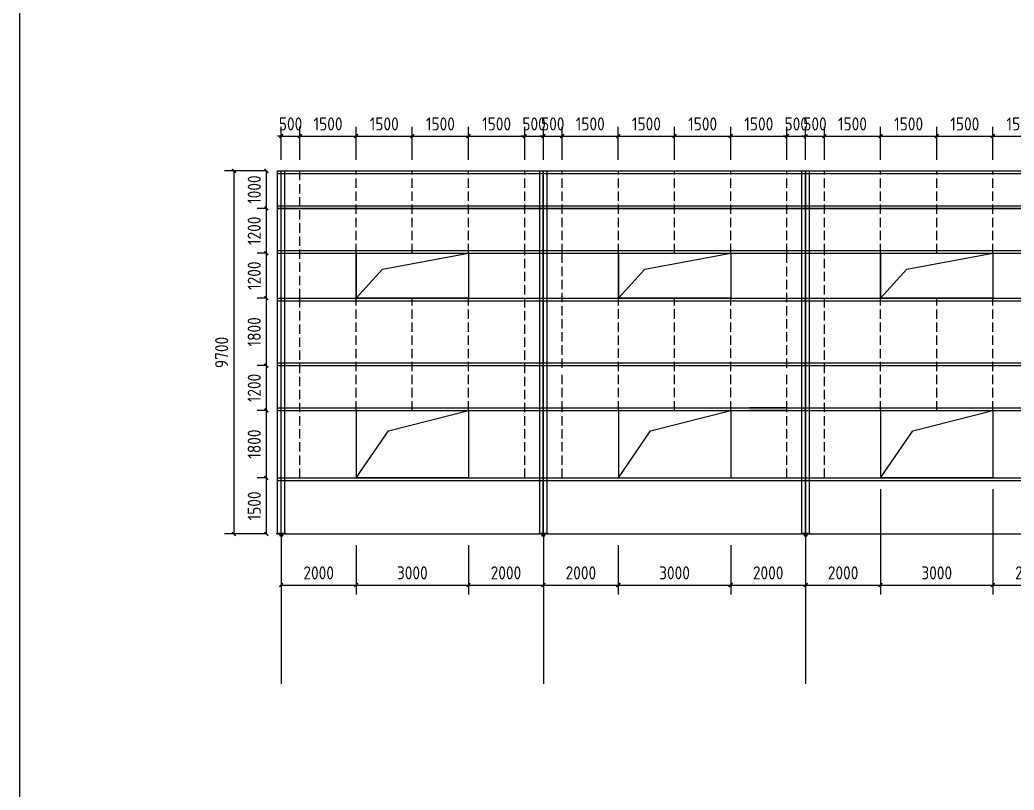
# Model space of a CAD drawing. Extents: x 102162 to 621267, y -39398 to 328893.
# Drawn here: x 414012 to 440554, y 160942 to 181522 of the extents above; entities that cross this region are included whole.
import ezdxf

# ---------------------------------------------------------------- set-up
doc = ezdxf.new("R2010")
doc.units = 0
doc.header["$LTSCALE"] = 1000
doc.header["$MEASUREMENT"] = 0
doc.linetypes.add('DASH', pattern=[0.35, 0.25, -0.1])
doc.layers.add('AXIS', color=3, linetype='Continuous')
doc.layers.add('DOTE', color=1, linetype='Continuous')
doc.styles.get("Standard").update_dxf_attribs({"font": 'gbenor.shx', "bigfont": 'gbcbig.shx'})
doc.dimstyles.get("Standard").update_dxf_attribs({"dimscale": 100, "dimtxt": 3.5, "dimasz": 1, "dimexe": 2.5, "dimexo": 3, "dimgap": 1.5, "dimtad": 1, "dimdec": 0, "dimzin": 0, "dimdsep": 46, "dimtxsty": 'Standard', "dimblk": 'ARCHTICK', "dimcen": 0.09, "dimadec": 0, "dimazin": 0, "dimtfac": 1, "dimtdec": 0, "dimtix": 1, "dimtmove": 2, "dimatfit": 3, "dimfxl": 1, "dimtolj": 1, "dimtzin": 0, "dimarcsym": 0})

# ---------------------------------------------------------------- blocks, each defined once
blk = doc.blocks.new('_ArchTick')
at = {"color": 0, "linetype": 'ByBlock', "const_width": 0.4}
blk.add_lwpolyline([(-0.5, -0.5), (0.5, 0.5)], dxfattribs=at)
blk = doc.blocks.new('*D9370')
at = {"color": 0, "lineweight": -2}
for p, q in [((420588, 169286), (420343, 169286)), ((420593, 167786), (420593, 169286)), ((420568, 167786), (420343, 167786))]:
    blk.add_line(p, q, dxfattribs=at)
at = {"layer": 'Defpoints', "color": 0}
for p in [(420593, 169286), (420888, 169286), (420868, 167786)]:
    blk.add_point(p, dxfattribs=at)
at = {"color": 0, "lineweight": -2, "xscale": 100, "yscale": 100, "zscale": 100}
for p, rotation in [((420593, 169286), 90), ((420593, 167786), 270)]:
    blk.add_blockref('_ArchTick', p, dxfattribs=dict(at, rotation=rotation))
at = {"color": 0, "insert": (420268, 168536), "char_height": 350, "attachment_point": 5, "rotation": 90}
blk.add_mtext('\\A1;1500', dxfattribs=at)
blk = doc.blocks.new('*D9371')
at = {"color": 0, "lineweight": -2}
for p, q in [((420588, 171086), (420343, 171086)), ((420593, 169286), (420593, 171086)), ((420588, 169286), (420343, 169286))]:
    blk.add_line(p, q, dxfattribs=at)
at = {"layer": 'Defpoints', "color": 0}
for p in [(420593, 171086), (420888, 171086), (420888, 169286)]:
    blk.add_point(p, dxfattribs=at)
at = {"color": 0, "lineweight": -2, "xscale": 100, "yscale": 100, "zscale": 100}
for p, rotation in [((420593, 171086), 90), ((420593, 169286), 270)]:
    blk.add_blockref('_ArchTick', p, dxfattribs=dict(at, rotation=rotation))
at = {"color": 0, "insert": (420268, 170186), "char_height": 350, "attachment_point": 5, "rotation": 90}
blk.add_mtext('\\A1;1800', dxfattribs=at)
blk = doc.blocks.new('*D9372')
at = {"color": 0, "lineweight": -2}
for p, q in [((420588, 172286), (420343, 172286)), ((420593, 171086), (420593, 172286)), ((420588, 171086), (420343, 171086))]:
    blk.add_line(p, q, dxfattribs=at)
at = {"layer": 'Defpoints', "color": 0}
for p in [(420593, 172286), (420888, 172286), (420888, 171086)]:
    blk.add_point(p, dxfattribs=at)
at = {"color": 0, "lineweight": -2, "xscale": 100, "yscale": 100, "zscale": 100}
for p, rotation in [((420593, 172286), 90), ((420593, 171086), 270)]:
    blk.add_blockref('_ArchTick', p, dxfattribs=dict(at, rotation=rotation))
at = {"color": 0, "insert": (420268, 171686), "char_height": 350, "attachment_point": 5, "rotation": 90}
blk.add_mtext('\\A1;1200', dxfattribs=at)
blk = doc.blocks.new('*D9373')
at = {"color": 0, "lineweight": -2}
for p, q in [((420588, 174086), (420343, 174086)), ((420593, 172286), (420593, 174086)), ((420588, 172286), (420343, 172286))]:
    blk.add_line(p, q, dxfattribs=at)
at = {"layer": 'Defpoints', "color": 0}
for p in [(420593, 174086), (420888, 174086), (420888, 172286)]:
    blk.add_point(p, dxfattribs=at)
at = {"color": 0, "lineweight": -2, "xscale": 100, "yscale": 100, "zscale": 100}
for p, rotation in [((420593, 174086), 90), ((420593, 172286), 270)]:
    blk.add_blockref('_ArchTick', p, dxfattribs=dict(at, rotation=rotation))
at = {"color": 0, "insert": (420268, 173186), "char_height": 350, "attachment_point": 5, "rotation": 90}
blk.add_mtext('\\A1;1800', dxfattribs=at)
blk = doc.blocks.new('*D9374')
at = {"color": 0, "lineweight": -2}
for p, q in [((420588, 175286), (420343, 175286)), ((420593, 174086), (420593, 175286)), ((420588, 174086), (420343, 174086))]:
    blk.add_line(p, q, dxfattribs=at)
at = {"layer": 'Defpoints', "color": 0}
for p in [(420593, 175286), (420888, 175286), (420888, 174086)]:
    blk.add_point(p, dxfattribs=at)
at = {"color": 0, "lineweight": -2, "xscale": 100, "yscale": 100, "zscale": 100}
for p, rotation in [((420593, 175286), 90), ((420593, 174086), 270)]:
    blk.add_blockref('_ArchTick', p, dxfattribs=dict(at, rotation=rotation))
at = {"color": 0, "insert": (420268, 174686), "char_height": 350, "attachment_point": 5, "rotation": 90}
blk.add_mtext('\\A1;1200', dxfattribs=at)
blk = doc.blocks.new('*D9375')
at = {"color": 0, "lineweight": -2}
for p, q in [((420588, 176486), (420343, 176486)), ((420593, 175286), (420593, 176486)), ((420588, 175286), (420343, 175286))]:
    blk.add_line(p, q, dxfattribs=at)
at = {"layer": 'Defpoints', "color": 0}
for p in [(420593, 176486), (420888, 176486), (420888, 175286)]:
    blk.add_point(p, dxfattribs=at)
at = {"color": 0, "lineweight": -2, "xscale": 100, "yscale": 100, "zscale": 100}
for p, rotation in [((420593, 176486), 90), ((420593, 175286), 270)]:
    blk.add_blockref('_ArchTick', p, dxfattribs=dict(at, rotation=rotation))
at = {"color": 0, "insert": (420268, 175886), "char_height": 350, "attachment_point": 5, "rotation": 90}
blk.add_mtext('\\A1;1200', dxfattribs=at)
blk = doc.blocks.new('*D9376')
at = {"color": 0, "lineweight": -2}
for p, q in [((420588, 177486), (420343, 177486)), ((420593, 176486), (420593, 177486)), ((420588, 176486), (420343, 176486))]:
    blk.add_line(p, q, dxfattribs=at)
at = {"layer": 'Defpoints', "color": 0}
for p in [(420593, 177486), (420888, 177486), (420888, 176486)]:
    blk.add_point(p, dxfattribs=at)
at = {"color": 0, "lineweight": -2, "xscale": 100, "yscale": 100, "zscale": 100}
for p, rotation in [((420593, 177486), 90), ((420593, 176486), 270)]:
    blk.add_blockref('_ArchTick', p, dxfattribs=dict(at, rotation=rotation))
at = {"color": 0, "insert": (420268, 176986), "char_height": 350, "attachment_point": 5, "rotation": 90}
blk.add_mtext('\\A1;1000', dxfattribs=at)
blk = doc.blocks.new('*D9377')
at = {"color": 0, "lineweight": -2}
for p, q in [((420588, 177486), (419474, 177486)), ((419724, 177486), (419724, 167786)), ((420588, 167786), (419474, 167786))]:
    blk.add_line(p, q, dxfattribs=at)
at = {"layer": 'Defpoints', "color": 0}
for p in [(420888, 177486), (419724, 167786), (420888, 167786)]:
    blk.add_point(p, dxfattribs=at)
at = {"color": 0, "lineweight": -2, "xscale": 100, "yscale": 100, "zscale": 100}
for p, rotation in [((419724, 177486), 90), ((419724, 167786), 270)]:
    blk.add_blockref('_ArchTick', p, dxfattribs=dict(at, rotation=rotation))
at = {"color": 0, "insert": (419399, 172636), "char_height": 350, "attachment_point": 5, "rotation": 90}
blk.add_mtext('\\A1;9700', dxfattribs=at)
blk = doc.blocks.new('*D9378')
at = {"color": 0, "lineweight": -2}
for p, q in [((420988, 167486), (420988, 166172)), ((422988, 167486), (422988, 166172)), ((420988, 166422), (422988, 166422))]:
    blk.add_line(p, q, dxfattribs=at)
at = {"layer": 'Defpoints', "color": 0}
for p in [(420988, 167786), (422988, 167786), (422988, 166422)]:
    blk.add_point(p, dxfattribs=at)
at = {"color": 0, "lineweight": -2, "xscale": 100, "yscale": 100, "zscale": 100, "rotation": 180}
blk.add_blockref('_ArchTick', (420988, 166422), dxfattribs=at)
at = {"color": 0, "lineweight": -2, "xscale": 100, "yscale": 100, "zscale": 100}
blk.add_blockref('_ArchTick', (422988, 166422), dxfattribs=at)
at = {"color": 0, "insert": (421988, 166747), "char_height": 350, "attachment_point": 5}
blk.add_mtext('\\A1;2000', dxfattribs=at)
blk = doc.blocks.new('*D9204')
at = {"color": 0, "lineweight": -2}
for p, q in [((422988, 167486), (422988, 166172)), ((425988, 167486), (425988, 166172)), ((422988, 166422), (425988, 166422))]:
    blk.add_line(p, q, dxfattribs=at)
at = {"layer": 'Defpoints', "color": 0}
for p in [(422988, 167786), (425988, 167786), (425988, 166422)]:
    blk.add_point(p, dxfattribs=at)
at = {"color": 0, "lineweight": -2, "xscale": 100, "yscale": 100, "zscale": 100, "rotation": 180}
blk.add_blockref('_ArchTick', (422988, 166422), dxfattribs=at)
at = {"color": 0, "lineweight": -2, "xscale": 100, "yscale": 100, "zscale": 100}
blk.add_blockref('_ArchTick', (425988, 166422), dxfattribs=at)
at = {"color": 0, "insert": (424488, 166747), "char_height": 350, "attachment_point": 5}
blk.add_mtext('\\A1;3000', dxfattribs=at)
blk = doc.blocks.new('*D9379')
at = {"color": 0, "lineweight": -2}
for p, q in [((425988, 167486), (425988, 166172)), ((427988, 167486), (427988, 166172)), ((425988, 166422), (427988, 166422))]:
    blk.add_line(p, q, dxfattribs=at)
at = {"layer": 'Defpoints', "color": 0}
for p in [(425988, 167786), (427988, 167786), (427988, 166422)]:
    blk.add_point(p, dxfattribs=at)
at = {"color": 0, "lineweight": -2, "xscale": 100, "yscale": 100, "zscale": 100, "rotation": 180}
blk.add_blockref('_ArchTick', (425988, 166422), dxfattribs=at)
at = {"color": 0, "lineweight": -2, "xscale": 100, "yscale": 100, "zscale": 100}
blk.add_blockref('_ArchTick', (427988, 166422), dxfattribs=at)
at = {"color": 0, "insert": (426988, 166747), "char_height": 350, "attachment_point": 5}
blk.add_mtext('\\A1;2000', dxfattribs=at)
blk = doc.blocks.new('*D9380')
at = {"color": 0, "lineweight": -2}
for p, q in [((427988, 167486), (427988, 166172)), ((429988, 167486), (429988, 166172)), ((427988, 166422), (429988, 166422))]:
    blk.add_line(p, q, dxfattribs=at)
at = {"layer": 'Defpoints', "color": 0}
for p in [(427988, 167786), (429988, 167786), (429988, 166422)]:
    blk.add_point(p, dxfattribs=at)
at = {"color": 0, "lineweight": -2, "xscale": 100, "yscale": 100, "zscale": 100, "rotation": 180}
blk.add_blockref('_ArchTick', (427988, 166422), dxfattribs=at)
at = {"color": 0, "lineweight": -2, "xscale": 100, "yscale": 100, "zscale": 100}
blk.add_blockref('_ArchTick', (429988, 166422), dxfattribs=at)
at = {"color": 0, "insert": (428988, 166747), "char_height": 350, "attachment_point": 5}
blk.add_mtext('\\A1;2000', dxfattribs=at)
blk = doc.blocks.new('*D9205')
at = {"color": 0, "lineweight": -2}
for p, q in [((429988, 167486), (429988, 166172)), ((432988, 167486), (432988, 166172)), ((429988, 166422), (432988, 166422))]:
    blk.add_line(p, q, dxfattribs=at)
at = {"layer": 'Defpoints', "color": 0}
for p in [(429988, 167786), (432988, 167786), (432988, 166422)]:
    blk.add_point(p, dxfattribs=at)
at = {"color": 0, "lineweight": -2, "xscale": 100, "yscale": 100, "zscale": 100, "rotation": 180}
blk.add_blockref('_ArchTick', (429988, 166422), dxfattribs=at)
at = {"color": 0, "lineweight": -2, "xscale": 100, "yscale": 100, "zscale": 100}
blk.add_blockref('_ArchTick', (432988, 166422), dxfattribs=at)
at = {"color": 0, "insert": (431488, 166747), "char_height": 350, "attachment_point": 5}
blk.add_mtext('\\A1;3000', dxfattribs=at)
blk = doc.blocks.new('*D9381')
at = {"color": 0, "lineweight": -2}
for p, q in [((432988, 167486), (432988, 166172)), ((434988, 167486), (434988, 166172)), ((432988, 166422), (434988, 166422))]:
    blk.add_line(p, q, dxfattribs=at)
at = {"layer": 'Defpoints', "color": 0}
for p in [(432988, 167786), (434988, 167786), (434988, 166422)]:
    blk.add_point(p, dxfattribs=at)
at = {"color": 0, "lineweight": -2, "xscale": 100, "yscale": 100, "zscale": 100, "rotation": 180}
blk.add_blockref('_ArchTick', (432988, 166422), dxfattribs=at)
at = {"color": 0, "lineweight": -2, "xscale": 100, "yscale": 100, "zscale": 100}
blk.add_blockref('_ArchTick', (434988, 166422), dxfattribs=at)
at = {"color": 0, "insert": (433988, 166747), "char_height": 350, "attachment_point": 5}
blk.add_mtext('\\A1;2000', dxfattribs=at)
blk = doc.blocks.new('*D9382')
at = {"color": 0, "lineweight": -2}
for p, q in [((436988, 168986), (436988, 166172)), ((434988, 167486), (434988, 166172)), ((434988, 166422), (436988, 166422))]:
    blk.add_line(p, q, dxfattribs=at)
at = {"layer": 'Defpoints', "color": 0}
for p in [(436988, 169286), (434988, 167786), (436988, 166422)]:
    blk.add_point(p, dxfattribs=at)
at = {"color": 0, "lineweight": -2, "xscale": 100, "yscale": 100, "zscale": 100, "rotation": 180}
blk.add_blockref('_ArchTick', (434988, 166422), dxfattribs=at)
at = {"color": 0, "lineweight": -2, "xscale": 100, "yscale": 100, "zscale": 100}
blk.add_blockref('_ArchTick', (436988, 166422), dxfattribs=at)
at = {"color": 0, "insert": (435988, 166747), "char_height": 350, "attachment_point": 5}
blk.add_mtext('\\A1;2000', dxfattribs=at)
blk = doc.blocks.new('*D9383')
at = {"color": 0, "lineweight": -2}
for p, q in [((436988, 168986), (436988, 166172)), ((439988, 168986), (439988, 166172)), ((436988, 166422), (439988, 166422))]:
    blk.add_line(p, q, dxfattribs=at)
at = {"layer": 'Defpoints', "color": 0}
for p in [(436988, 169286), (439988, 169286), (439988, 166422)]:
    blk.add_point(p, dxfattribs=at)
at = {"color": 0, "lineweight": -2, "xscale": 100, "yscale": 100, "zscale": 100, "rotation": 180}
blk.add_blockref('_ArchTick', (436988, 166422), dxfattribs=at)
at = {"color": 0, "lineweight": -2, "xscale": 100, "yscale": 100, "zscale": 100}
blk.add_blockref('_ArchTick', (439988, 166422), dxfattribs=at)
at = {"color": 0, "insert": (438488, 166747), "char_height": 350, "attachment_point": 5}
blk.add_mtext('\\A1;3000', dxfattribs=at)
blk = doc.blocks.new('*D9384')
at = {"color": 0, "lineweight": -2}
for p, q in [((439988, 168986), (439988, 166172)), ((441988, 167486), (441988, 166172)), ((439988, 166422), (441988, 166422))]:
    blk.add_line(p, q, dxfattribs=at)
at = {"layer": 'Defpoints', "color": 0}
for p in [(439988, 169286), (441988, 167786), (441988, 166422)]:
    blk.add_point(p, dxfattribs=at)
at = {"color": 0, "lineweight": -2, "xscale": 100, "yscale": 100, "zscale": 100, "rotation": 180}
blk.add_blockref('_ArchTick', (439988, 166422), dxfattribs=at)
at = {"color": 0, "lineweight": -2, "xscale": 100, "yscale": 100, "zscale": 100}
blk.add_blockref('_ArchTick', (441988, 166422), dxfattribs=at)
at = {"color": 0, "insert": (440988, 166747), "char_height": 350, "attachment_point": 5}
blk.add_mtext('\\A1;2000', dxfattribs=at)
blk = doc.blocks.new('*D9207')
at = {"color": 0, "lineweight": -2}
for p, q in [((420988, 177786), (420988, 178666)), ((421488, 177786), (421488, 178666)), ((420988, 178416), (420888, 178416)), ((420988, 178416), (421488, 178416)), ((421488, 178416), (421588, 178416))]:
    blk.add_line(p, q, dxfattribs=at)
at = {"layer": 'Defpoints', "color": 0}
for p in [(421488, 178416), (420988, 177486), (421488, 177486)]:
    blk.add_point(p, dxfattribs=at)
at = {"color": 0, "lineweight": -2, "xscale": 100, "yscale": 100, "zscale": 100}
blk.add_blockref('_ArchTick', (420988, 178416), dxfattribs=at)
at = {"color": 0, "lineweight": -2, "xscale": 100, "yscale": 100, "zscale": 100, "rotation": 180}
blk.add_blockref('_ArchTick', (421488, 178416), dxfattribs=at)
at = {"color": 0, "insert": (421238, 178741), "char_height": 350, "attachment_point": 5}
blk.add_mtext('\\A1;500', dxfattribs=at)
blk = doc.blocks.new('*D9208')
at = {"color": 0, "lineweight": -2}
for p, q in [((421488, 177786), (421488, 178666)), ((422988, 177786), (422988, 178666)), ((421488, 178416), (422988, 178416))]:
    blk.add_line(p, q, dxfattribs=at)
at = {"layer": 'Defpoints', "color": 0}
for p in [(422988, 178416), (421488, 177486), (422988, 177486)]:
    blk.add_point(p, dxfattribs=at)
at = {"color": 0, "lineweight": -2, "xscale": 100, "yscale": 100, "zscale": 100, "rotation": 180}
blk.add_blockref('_ArchTick', (421488, 178416), dxfattribs=at)
at = {"color": 0, "lineweight": -2, "xscale": 100, "yscale": 100, "zscale": 100}
blk.add_blockref('_ArchTick', (422988, 178416), dxfattribs=at)
at = {"color": 0, "insert": (422238, 178741), "char_height": 350, "attachment_point": 5}
blk.add_mtext('\\A1;1500', dxfattribs=at)
blk = doc.blocks.new('*D9209')
at = {"color": 0, "lineweight": -2}
for p, q in [((422988, 177786), (422988, 178666)), ((424488, 177786), (424488, 178666)), ((422988, 178416), (424488, 178416))]:
    blk.add_line(p, q, dxfattribs=at)
at = {"layer": 'Defpoints', "color": 0}
for p in [(424488, 178416), (422988, 177486), (424488, 177486)]:
    blk.add_point(p, dxfattribs=at)
at = {"color": 0, "lineweight": -2, "xscale": 100, "yscale": 100, "zscale": 100, "rotation": 180}
blk.add_blockref('_ArchTick', (422988, 178416), dxfattribs=at)
at = {"color": 0, "lineweight": -2, "xscale": 100, "yscale": 100, "zscale": 100}
blk.add_blockref('_ArchTick', (424488, 178416), dxfattribs=at)
at = {"color": 0, "insert": (423738, 178741), "char_height": 350, "attachment_point": 5}
blk.add_mtext('\\A1;1500', dxfattribs=at)
blk = doc.blocks.new('*D9210')
at = {"color": 0, "lineweight": -2}
for p, q in [((425988, 177786), (425988, 178666)), ((427488, 177786), (427488, 178666)), ((425988, 178416), (427488, 178416))]:
    blk.add_line(p, q, dxfattribs=at)
at = {"layer": 'Defpoints', "color": 0}
for p in [(427488, 178416), (425988, 177486), (427488, 177486)]:
    blk.add_point(p, dxfattribs=at)
at = {"color": 0, "lineweight": -2, "xscale": 100, "yscale": 100, "zscale": 100, "rotation": 180}
blk.add_blockref('_ArchTick', (425988, 178416), dxfattribs=at)
at = {"color": 0, "lineweight": -2, "xscale": 100, "yscale": 100, "zscale": 100}
blk.add_blockref('_ArchTick', (427488, 178416), dxfattribs=at)
at = {"color": 0, "insert": (426738, 178741), "char_height": 350, "attachment_point": 5}
blk.add_mtext('\\A1;1500', dxfattribs=at)
blk = doc.blocks.new('*D9211')
at = {"color": 0, "lineweight": -2}
for p, q in [((427488, 177786), (427488, 178666)), ((427988, 177786), (427988, 178666)), ((427488, 178416), (427388, 178416)), ((427488, 178416), (427988, 178416)), ((427988, 178416), (428088, 178416))]:
    blk.add_line(p, q, dxfattribs=at)
at = {"layer": 'Defpoints', "color": 0}
for p in [(427988, 178416), (427488, 177486), (427988, 177486)]:
    blk.add_point(p, dxfattribs=at)
at = {"color": 0, "lineweight": -2, "xscale": 100, "yscale": 100, "zscale": 100}
blk.add_blockref('_ArchTick', (427488, 178416), dxfattribs=at)
at = {"color": 0, "lineweight": -2, "xscale": 100, "yscale": 100, "zscale": 100, "rotation": 180}
blk.add_blockref('_ArchTick', (427988, 178416), dxfattribs=at)
at = {"color": 0, "insert": (427738, 178741), "char_height": 350, "attachment_point": 5}
blk.add_mtext('\\A1;500', dxfattribs=at)
blk = doc.blocks.new('*D9212')
at = {"color": 0, "lineweight": -2}
for p, q in [((427988, 177786), (427988, 178666)), ((428488, 177786), (428488, 178666)), ((427988, 178416), (427888, 178416)), ((427988, 178416), (428488, 178416)), ((428488, 178416), (428588, 178416))]:
    blk.add_line(p, q, dxfattribs=at)
at = {"layer": 'Defpoints', "color": 0}
for p in [(428488, 178416), (427988, 177486), (428488, 177486)]:
    blk.add_point(p, dxfattribs=at)
at = {"color": 0, "lineweight": -2, "xscale": 100, "yscale": 100, "zscale": 100}
blk.add_blockref('_ArchTick', (427988, 178416), dxfattribs=at)
at = {"color": 0, "lineweight": -2, "xscale": 100, "yscale": 100, "zscale": 100, "rotation": 180}
blk.add_blockref('_ArchTick', (428488, 178416), dxfattribs=at)
at = {"color": 0, "insert": (428238, 178741), "char_height": 350, "attachment_point": 5}
blk.add_mtext('\\A1;500', dxfattribs=at)
blk = doc.blocks.new('*D9213')
at = {"color": 0, "lineweight": -2}
for p, q in [((428488, 177786), (428488, 178666)), ((429988, 177786), (429988, 178666)), ((428488, 178416), (429988, 178416))]:
    blk.add_line(p, q, dxfattribs=at)
at = {"layer": 'Defpoints', "color": 0}
for p in [(429988, 178416), (428488, 177486), (429988, 177486)]:
    blk.add_point(p, dxfattribs=at)
at = {"color": 0, "lineweight": -2, "xscale": 100, "yscale": 100, "zscale": 100, "rotation": 180}
blk.add_blockref('_ArchTick', (428488, 178416), dxfattribs=at)
at = {"color": 0, "lineweight": -2, "xscale": 100, "yscale": 100, "zscale": 100}
blk.add_blockref('_ArchTick', (429988, 178416), dxfattribs=at)
at = {"color": 0, "insert": (429238, 178741), "char_height": 350, "attachment_point": 5}
blk.add_mtext('\\A1;1500', dxfattribs=at)
blk = doc.blocks.new('*D9214')
at = {"color": 0, "lineweight": -2}
for p, q in [((432988, 177786), (432988, 178666)), ((434488, 177786), (434488, 178666)), ((432988, 178416), (434488, 178416))]:
    blk.add_line(p, q, dxfattribs=at)
at = {"layer": 'Defpoints', "color": 0}
for p in [(434488, 178416), (432988, 177486), (434488, 177486)]:
    blk.add_point(p, dxfattribs=at)
at = {"color": 0, "lineweight": -2, "xscale": 100, "yscale": 100, "zscale": 100, "rotation": 180}
blk.add_blockref('_ArchTick', (432988, 178416), dxfattribs=at)
at = {"color": 0, "lineweight": -2, "xscale": 100, "yscale": 100, "zscale": 100}
blk.add_blockref('_ArchTick', (434488, 178416), dxfattribs=at)
at = {"color": 0, "insert": (433738, 178741), "char_height": 350, "attachment_point": 5}
blk.add_mtext('\\A1;1500', dxfattribs=at)
blk = doc.blocks.new('*D9215')
at = {"color": 0, "lineweight": -2}
for p, q in [((434488, 177786), (434488, 178666)), ((434988, 177786), (434988, 178666)), ((434488, 178416), (434388, 178416)), ((434488, 178416), (434988, 178416)), ((434988, 178416), (435088, 178416))]:
    blk.add_line(p, q, dxfattribs=at)
at = {"layer": 'Defpoints', "color": 0}
for p in [(434988, 178416), (434488, 177486), (434988, 177486)]:
    blk.add_point(p, dxfattribs=at)
at = {"color": 0, "lineweight": -2, "xscale": 100, "yscale": 100, "zscale": 100}
blk.add_blockref('_ArchTick', (434488, 178416), dxfattribs=at)
at = {"color": 0, "lineweight": -2, "xscale": 100, "yscale": 100, "zscale": 100, "rotation": 180}
blk.add_blockref('_ArchTick', (434988, 178416), dxfattribs=at)
at = {"color": 0, "insert": (434738, 178741), "char_height": 350, "attachment_point": 5}
blk.add_mtext('\\A1;500', dxfattribs=at)
blk = doc.blocks.new('*D9216')
at = {"color": 0, "lineweight": -2}
for p, q in [((434988, 177786), (434988, 178666)), ((435488, 177786), (435488, 178666)), ((434988, 178416), (434888, 178416)), ((434988, 178416), (435488, 178416)), ((435488, 178416), (435588, 178416))]:
    blk.add_line(p, q, dxfattribs=at)
at = {"layer": 'Defpoints', "color": 0}
for p in [(435488, 178416), (434988, 177486), (435488, 177486)]:
    blk.add_point(p, dxfattribs=at)
at = {"color": 0, "lineweight": -2, "xscale": 100, "yscale": 100, "zscale": 100}
blk.add_blockref('_ArchTick', (434988, 178416), dxfattribs=at)
at = {"color": 0, "lineweight": -2, "xscale": 100, "yscale": 100, "zscale": 100, "rotation": 180}
blk.add_blockref('_ArchTick', (435488, 178416), dxfattribs=at)
at = {"color": 0, "insert": (435238, 178741), "char_height": 350, "attachment_point": 5}
blk.add_mtext('\\A1;500', dxfattribs=at)
blk = doc.blocks.new('*D9217')
at = {"color": 0, "lineweight": -2}
for p, q in [((435488, 177786), (435488, 178666)), ((436988, 177786), (436988, 178666)), ((435488, 178416), (436988, 178416))]:
    blk.add_line(p, q, dxfattribs=at)
at = {"layer": 'Defpoints', "color": 0}
for p in [(436988, 178416), (435488, 177486), (436988, 177486)]:
    blk.add_point(p, dxfattribs=at)
at = {"color": 0, "lineweight": -2, "xscale": 100, "yscale": 100, "zscale": 100, "rotation": 180}
blk.add_blockref('_ArchTick', (435488, 178416), dxfattribs=at)
at = {"color": 0, "lineweight": -2, "xscale": 100, "yscale": 100, "zscale": 100}
blk.add_blockref('_ArchTick', (436988, 178416), dxfattribs=at)
at = {"color": 0, "insert": (436238, 178741), "char_height": 350, "attachment_point": 5}
blk.add_mtext('\\A1;1500', dxfattribs=at)
blk = doc.blocks.new('*D9218')
at = {"color": 0, "lineweight": -2}
for p, q in [((439988, 177786), (439988, 178666)), ((441488, 177786), (441488, 178666)), ((439988, 178416), (441488, 178416))]:
    blk.add_line(p, q, dxfattribs=at)
at = {"layer": 'Defpoints', "color": 0}
for p in [(441488, 178416), (439988, 177486), (441488, 177486)]:
    blk.add_point(p, dxfattribs=at)
at = {"color": 0, "lineweight": -2, "xscale": 100, "yscale": 100, "zscale": 100, "rotation": 180}
blk.add_blockref('_ArchTick', (439988, 178416), dxfattribs=at)
at = {"color": 0, "lineweight": -2, "xscale": 100, "yscale": 100, "zscale": 100}
blk.add_blockref('_ArchTick', (441488, 178416), dxfattribs=at)
at = {"color": 0, "insert": (440738, 178741), "char_height": 350, "attachment_point": 5}
blk.add_mtext('\\A1;1500', dxfattribs=at)
blk = doc.blocks.new('*D9181')
at = {"color": 0, "lineweight": -2}
for p, q in [((424488, 177786), (424488, 178666)), ((425988, 177786), (425988, 178666)), ((424488, 178416), (425988, 178416))]:
    blk.add_line(p, q, dxfattribs=at)
at = {"layer": 'Defpoints', "color": 0}
for p in [(425988, 178416), (424488, 177486), (425988, 177486)]:
    blk.add_point(p, dxfattribs=at)
at = {"color": 0, "lineweight": -2, "xscale": 100, "yscale": 100, "zscale": 100, "rotation": 180}
blk.add_blockref('_ArchTick', (424488, 178416), dxfattribs=at)
at = {"color": 0, "lineweight": -2, "xscale": 100, "yscale": 100, "zscale": 100}
blk.add_blockref('_ArchTick', (425988, 178416), dxfattribs=at)
at = {"color": 0, "insert": (425238, 178741), "char_height": 350, "attachment_point": 5}
blk.add_mtext('\\A1;1500', dxfattribs=at)
blk = doc.blocks.new('*D9182')
at = {"color": 0, "lineweight": -2}
for p, q in [((429988, 177786), (429988, 178666)), ((431488, 177786), (431488, 178666)), ((429988, 178416), (431488, 178416))]:
    blk.add_line(p, q, dxfattribs=at)
at = {"layer": 'Defpoints', "color": 0}
for p in [(431488, 178416), (429988, 177486), (431488, 177486)]:
    blk.add_point(p, dxfattribs=at)
at = {"color": 0, "lineweight": -2, "xscale": 100, "yscale": 100, "zscale": 100, "rotation": 180}
blk.add_blockref('_ArchTick', (429988, 178416), dxfattribs=at)
at = {"color": 0, "lineweight": -2, "xscale": 100, "yscale": 100, "zscale": 100}
blk.add_blockref('_ArchTick', (431488, 178416), dxfattribs=at)
at = {"color": 0, "insert": (430738, 178741), "char_height": 350, "attachment_point": 5}
blk.add_mtext('\\A1;1500', dxfattribs=at)
blk = doc.blocks.new('*D9183')
at = {"color": 0, "lineweight": -2}
for p, q in [((431488, 177786), (431488, 178666)), ((432988, 177786), (432988, 178666)), ((431488, 178416), (432988, 178416))]:
    blk.add_line(p, q, dxfattribs=at)
at = {"layer": 'Defpoints', "color": 0}
for p in [(432988, 178416), (431488, 177486), (432988, 177486)]:
    blk.add_point(p, dxfattribs=at)
at = {"color": 0, "lineweight": -2, "xscale": 100, "yscale": 100, "zscale": 100, "rotation": 180}
blk.add_blockref('_ArchTick', (431488, 178416), dxfattribs=at)
at = {"color": 0, "lineweight": -2, "xscale": 100, "yscale": 100, "zscale": 100}
blk.add_blockref('_ArchTick', (432988, 178416), dxfattribs=at)
at = {"color": 0, "insert": (432238, 178741), "char_height": 350, "attachment_point": 5}
blk.add_mtext('\\A1;1500', dxfattribs=at)
blk = doc.blocks.new('*D9184')
at = {"color": 0, "lineweight": -2}
for p, q in [((436988, 177786), (436988, 178666)), ((438488, 177786), (438488, 178666)), ((436988, 178416), (438488, 178416))]:
    blk.add_line(p, q, dxfattribs=at)
at = {"layer": 'Defpoints', "color": 0}
for p in [(438488, 178416), (436988, 177486), (438488, 177486)]:
    blk.add_point(p, dxfattribs=at)
at = {"color": 0, "lineweight": -2, "xscale": 100, "yscale": 100, "zscale": 100, "rotation": 180}
blk.add_blockref('_ArchTick', (436988, 178416), dxfattribs=at)
at = {"color": 0, "lineweight": -2, "xscale": 100, "yscale": 100, "zscale": 100}
blk.add_blockref('_ArchTick', (438488, 178416), dxfattribs=at)
at = {"color": 0, "insert": (437738, 178741), "char_height": 350, "attachment_point": 5}
blk.add_mtext('\\A1;1500', dxfattribs=at)
blk = doc.blocks.new('*D9185')
at = {"color": 0, "lineweight": -2}
for p, q in [((438488, 177786), (438488, 178666)), ((439988, 177786), (439988, 178666)), ((438488, 178416), (439988, 178416))]:
    blk.add_line(p, q, dxfattribs=at)
at = {"layer": 'Defpoints', "color": 0}
for p in [(439988, 178416), (438488, 177486), (439988, 177486)]:
    blk.add_point(p, dxfattribs=at)
at = {"color": 0, "lineweight": -2, "xscale": 100, "yscale": 100, "zscale": 100, "rotation": 180}
blk.add_blockref('_ArchTick', (438488, 178416), dxfattribs=at)
at = {"color": 0, "lineweight": -2, "xscale": 100, "yscale": 100, "zscale": 100}
blk.add_blockref('_ArchTick', (439988, 178416), dxfattribs=at)
at = {"color": 0, "insert": (439238, 178741), "char_height": 350, "attachment_point": 5}
blk.add_mtext('\\A1;1500', dxfattribs=at)

msp = doc.modelspace()

# ---------------------------------------------------------------- linework, layer by layer
for p, q in [((420888.3, 177486.1), (463088.3, 177486.1)), ((420888.3, 177418.1), (463088.3, 177418.1)), ((420888.3, 177416.1), (463088.3, 177416.1)), ((420888.3, 176556.1), (463088.3, 176556.1)), ((420888.3, 176488.1), (463088.3, 176488.1)), ((420888.3, 176486.1), (463088.3, 176486.1)), ((420888.3, 175356.1), (463088.3, 175356.1)), ((420888.3, 175288.1), (463088.3, 175288.1)), ((420888.3, 175286.1), (463088.3, 175286.1)), ((422988.3, 175286.1), (422988.3, 174086.1)), ((423692.6, 174864.6), (425988.3, 175286.1)), ((425988.3, 175286.1), (425988.3, 174086.1)), ((429988.3, 175286.1), (429988.3, 174086.1)), ((430692.6, 174864.6), (432988.3, 175286.1)), ((432988.3, 175286.1), (432988.3, 174086.1)), ((436988.3, 175286.1), (436988.3, 174086.1)), ((437692.6, 174864.6), (439988.3, 175286.1)), ((439988.3, 175286.1), (439988.3, 174086.1)), ((422988.3, 174086.1), (423692.6, 174864.6)), ((429988.3, 174086.1), (430692.6, 174864.6)), ((436988.3, 174086.1), (437692.6, 174864.6)), ((420888.3, 174086.1), (463088.3, 174086.1)), ((420888.3, 174084.1), (463088.3, 174084.1)), ((420888.3, 174016.1), (463088.3, 174016.1)), ((420888.3, 172356.1), (434985.3, 172356.1)), ((420888.3, 172288.1), (434985.3, 172288.1)), ((420888.3, 172286.1), (434985.3, 172286.1)), ((434985.3, 172356.1), (448991.3, 172356.1)), ((434985.3, 172286.1), (448991.3, 172286.1)), ((420888.3, 171156.1), (428488.3, 171156.1)), ((420888.3, 171088.1), (428488.3, 171088.1)), ((420888.3, 171086.1), (428088.3, 171086.1)), ((422988.3, 171086.1), (422988.3, 169286.1)), ((423848.7, 170538.7), (425988.3, 171086.1)), ((425988.3, 171086.1), (425988.3, 169286.1)), ((428088.3, 171086.1), (434488.3, 171086.1)), ((428488.3, 171156.1), (434488.3, 171156.1)), ((428488.3, 171088.1), (434488.3, 171088.1)), ((430848.7, 170538.7), (432988.3, 171086.1)), ((434488.3, 171156.1), (433488.3, 171156.1)), ((434488.3, 171088.1), (433488.3, 171088.1)), ((434488.3, 171086.1), (433488.3, 171086.1)), ((434488.3, 171156.1), (450488.3, 171156.1)), ((434488.3, 171088.1), (450488.3, 171088.1)), ((434488.3, 171086.1), (450488.3, 171086.1)), ((436988.3, 171086.1), (436988.3, 169286.1)), ((437848.7, 170538.7), (439988.3, 171086.1)), ((439988.3, 171086.1), (439988.3, 169286.1)), ((422988.3, 169286.1), (423848.7, 170538.7)), ((429988.3, 169286.1), (430848.7, 170538.7)), ((436988.3, 169286.1), (437848.7, 170538.7)), ((420888.3, 169286.1), (434488.3, 169286.1)), ((420888.3, 169284.1), (434888.3, 169284.1)), ((420888.3, 169216.1), (434888.3, 169216.1)), ((433488.3, 169286.1), (450488.3, 169286.1)), ((433488.3, 169284.1), (450488.3, 169284.1)), ((433488.3, 169216.1), (450488.3, 169216.1)), ((420868.3, 167786.1), (463108.3, 167786.1))]:
    msp.add_line(p, q)
at = {"color": 6}
for p, q in [((422988.3, 175286.1), (425988.3, 175286.1)), ((422988.3, 174086.1), (422988.3, 175286.1)), ((422988.3, 175286.1), (425988.3, 175286.1)), ((422988.3, 174086.1), (422988.3, 175286.1)), ((425988.3, 175286.1), (425988.3, 174086.1)), ((425988.3, 175286.1), (425988.3, 174086.1)), ((429988.3, 175286.1), (432988.3, 175286.1)), ((429988.3, 174086.1), (429988.3, 175286.1)), ((429988.3, 175286.1), (432988.3, 175286.1)), ((429988.3, 174086.1), (429988.3, 175286.1)), ((432988.3, 175286.1), (432988.3, 174086.1)), ((432988.3, 175286.1), (432988.3, 174086.1)), ((436988.3, 175286.1), (439988.3, 175286.1)), ((436988.3, 174086.1), (436988.3, 175286.1)), ((436988.3, 175286.1), (439988.3, 175286.1)), ((436988.3, 174086.1), (436988.3, 175286.1)), ((439988.3, 175286.1), (439988.3, 174086.1)), ((439988.3, 175286.1), (439988.3, 174086.1)), ((425988.3, 174086.1), (422988.3, 174086.1)), ((425988.3, 174086.1), (422988.3, 174086.1)), ((432988.3, 174086.1), (429988.3, 174086.1)), ((432988.3, 174086.1), (429988.3, 174086.1)), ((439988.3, 174086.1), (436988.3, 174086.1)), ((439988.3, 174086.1), (436988.3, 174086.1)), ((422988.3, 171086.1), (422988.3, 169286.1)), ((422988.3, 171086.1), (425988.3, 171086.1)), ((422988.3, 171086.1), (422988.3, 169286.1)), ((422988.3, 171086.1), (425988.3, 171086.1)), ((425988.3, 171086.1), (425988.3, 169286.1)), ((425988.3, 171086.1), (425988.3, 169286.1)), ((429988.3, 171086.1), (429988.3, 169286.1)), ((429988.3, 171086.1), (432988.3, 171086.1)), ((432988.3, 171086.1), (432988.3, 169286.1)), ((436988.3, 171086.1), (436988.3, 169286.1)), ((439988.3, 171086.1), (439988.3, 169286.1)), ((439988.3, 171086.1), (439988.3, 169286.1)), ((425988.3, 169286.1), (422988.3, 169286.1)), ((425988.3, 169286.1), (422988.3, 169286.1)), ((439988.3, 169286.1), (436988.3, 169286.1)), ((439988.3, 169286.1), (436988.3, 169286.1)), ((420948.3, 167786.1), (420948.3, 167736.1)), ((420958.3, 167786.1), (420958.3, 167736.1)), ((421018.3, 167736.1), (421018.3, 167786.1)), ((421028.3, 167736.1), (421028.3, 167786.1)), ((427948.3, 167786.1), (427948.3, 167736.1)), ((427958.3, 167786.1), (427958.3, 167736.1)), ((428018.3, 167736.1), (428018.3, 167786.1)), ((428028.3, 167736.1), (428028.3, 167786.1)), ((434948.3, 167786.1), (434948.3, 167736.1)), ((434958.3, 167786.1), (434958.3, 167736.1)), ((435018.3, 167736.1), (435018.3, 167786.1)), ((435028.3, 167736.1), (435028.3, 167786.1)), ((420948.3, 167736.1), (421028.3, 167736.1)), ((427948.3, 167736.1), (428028.3, 167736.1)), ((434948.3, 167736.1), (435028.3, 167736.1))]:
    msp.add_line(p, q, dxfattribs=at)
at = {"color": 2}
for p, q in [((420868.3, 167786.1), (420868.3, 167806.1)), ((420868.3, 167806.1), (421108.3, 167806.1)), ((420988.3, 167786.1), (420868.3, 167786.1)), ((421108.3, 167786.1), (420988.3, 167786.1)), ((421108.3, 167806.1), (421108.3, 167786.1)), ((427868.3, 167786.1), (427868.3, 167806.1)), ((427868.3, 167806.1), (428108.3, 167806.1)), ((427988.3, 167786.1), (427868.3, 167786.1)), ((428108.3, 167786.1), (427988.3, 167786.1)), ((428108.3, 167806.1), (428108.3, 167786.1)), ((434868.3, 167786.1), (434868.3, 167806.1)), ((434868.3, 167806.1), (435108.3, 167806.1)), ((434988.3, 167786.1), (434868.3, 167786.1)), ((435108.3, 167786.1), (434988.3, 167786.1)), ((435108.3, 167806.1), (435108.3, 167786.1))]:
    msp.add_line(p, q, dxfattribs=at)
msp.add_lwpolyline([(414011.7, 202101.7), (473411.7, 202101.7), (473411.7, 160101.7), (414011.7, 160101.7)], close=True)
at = {"layer": 'AXIS'}
for p, q in [((420988.3, 167786.1), (420988.3, 163786.1)), ((427988.3, 167786.1), (427988.3, 163786.1)), ((434988.3, 167786.1), (434988.3, 163786.1))]:
    msp.add_line(p, q, dxfattribs=at)
at = {"layer": 'DOTE', "color": 0}
for p, q in [((420888.3, 167786.1), (420888.3, 177486.1)), ((420985.3, 167786.1), (420985.3, 177486.1)), ((420991.3, 167786.1), (420991.3, 177486.1)), ((421088.3, 167786.1), (421088.3, 177486.1)), ((427888.3, 167786.1), (427888.3, 177486.1)), ((427985.3, 167786.1), (427985.3, 177486.1)), ((427991.3, 167786.1), (427991.3, 177486.1)), ((428088.3, 167786.1), (428088.3, 177486.1)), ((434888.3, 167786.1), (434888.3, 177486.1)), ((434985.3, 167786.1), (434985.3, 177486.1)), ((434991.3, 167786.1), (434991.3, 177486.1)), ((435088.3, 167786.1), (435088.3, 177486.1))]:
    msp.add_line(p, q, dxfattribs=at)
at = {"layer": 'DOTE'}
for p, q in [((420988.3, 167736.1), (420988.3, 177486.1)), ((427988.3, 167736.1), (427988.3, 177486.1)), ((427988.3, 167736.1), (427988.3, 177486.1)), ((434988.3, 167736.1), (434988.3, 177486.1)), ((434988.3, 167736.1), (434988.3, 177486.1))]:
    msp.add_line(p, q, dxfattribs=at)
at = {"layer": 'DOTE', "color": 4, "linetype": 'DASH'}
for p, q in [((421488.3, 174086.1), (421488.3, 177486.1)), ((422988.3, 175286.1), (422988.3, 177486.1)), ((424488.3, 175286.1), (424488.3, 177486.1)), ((425988.3, 175286.1), (425988.3, 177486.1)), ((427488.3, 175286.1), (427488.3, 177486.1)), ((428488.3, 175286.1), (428488.3, 177486.1)), ((429988.3, 175286.1), (429988.3, 177486.1)), ((431488.3, 175286.1), (431488.3, 177486.1)), ((432988.3, 175286.1), (432988.3, 177486.1)), ((434488.3, 175286.1), (434488.3, 177486.1)), ((435488.3, 175286.1), (435488.3, 177486.1)), ((436988.3, 175286.1), (436988.3, 177486.1)), ((438488.3, 175286.1), (438488.3, 177486.1)), ((439988.3, 175286.1), (439988.3, 177486.1)), ((427488.3, 169286.1), (427488.3, 175286.1)), ((428488.3, 172226.1), (428488.3, 175286.1)), ((434488.3, 172226.1), (434488.3, 175286.1)), ((435488.3, 169286.1), (435488.3, 175286.1)), ((421488.3, 169286.1), (421488.3, 174086.1)), ((422988.3, 171086.1), (422988.3, 174086.1)), ((424488.3, 171086.1), (424488.3, 174086.1)), ((425988.3, 171086.1), (425988.3, 174086.1)), ((429988.3, 171088.1), (429988.3, 174086.1)), ((431488.3, 171088.1), (431488.3, 174086.1)), ((432988.3, 171088.1), (432988.3, 174086.1)), ((436988.3, 171086.1), (436988.3, 174086.1)), ((438488.3, 171086.1), (438488.3, 174086.1)), ((439988.3, 171086.1), (439988.3, 174086.1)), ((428488.3, 171088.1), (428488.3, 172086.1)), ((434488.3, 171088.1), (434488.3, 172086.1)), ((428488.3, 169286.1), (428488.3, 171086.1)), ((434488.3, 169286.1), (434488.3, 171086.1))]:
    msp.add_line(p, q, dxfattribs=at)

# ---------------------------------------------------------------- dimensions: what is measured, and where the dimension line sits
for base, p1, p2, picture, middle in [((421488.3, 178416), (420988.3, 177486.1), (421488.3, 177486.1), '*D9207', (421238.3, 178741)), ((422988.3, 178416), (421488.3, 177486.1), (422988.3, 177486.1), '*D9208', (422238.3, 178741)), ((424488.3, 178416), (422988.3, 177486.1), (424488.3, 177486.1), '*D9209', (423738.3, 178741)), ((425988.3, 178416), (424488.3, 177486.1), (425988.3, 177486.1), '*D9181', (425238.3, 178741)), ((427488.3, 178416), (425988.3, 177486.1), (427488.3, 177486.1), '*D9210', (426738.3, 178741)), ((427988.3, 178416), (427488.3, 177486.1), (427988.3, 177486.1), '*D9211', (427738.3, 178741)), ((428488.3, 178416), (427988.3, 177486.1), (428488.3, 177486.1), '*D9212', (428238.3, 178741)), ((429988.3, 178416), (428488.3, 177486.1), (429988.3, 177486.1), '*D9213', (429238.3, 178741)), ((431488.3, 178416), (429988.3, 177486.1), (431488.3, 177486.1), '*D9182', (430738.3, 178741)), ((432988.3, 178416), (431488.3, 177486.1), (432988.3, 177486.1), '*D9183', (432238.3, 178741)), ((434488.3, 178416), (432988.3, 177486.1), (434488.3, 177486.1), '*D9214', (433738.3, 178741)), ((434988.3, 178416), (434488.3, 177486.1), (434988.3, 177486.1), '*D9215', (434738.3, 178741)), ((435488.3, 178416), (434988.3, 177486.1), (435488.3, 177486.1), '*D9216', (435238.3, 178741)), ((436988.3, 178416), (435488.3, 177486.1), (436988.3, 177486.1), '*D9217', (436238.3, 178741)), ((438488.3, 178416), (436988.3, 177486.1), (438488.3, 177486.1), '*D9184', (437738.3, 178741)), ((439988.3, 178416), (438488.3, 177486.1), (439988.3, 177486.1), '*D9185', (439238.3, 178741)), ((441488.3, 178416), (439988.3, 177486.1), (441488.3, 177486.1), '*D9218', (440738.3, 178741)), ((436988.3, 166422.1), (434988.3, 167786.1), (436988.3, 169286.1), '*D9382', (435988.3, 166747.1)), ((439988.3, 166422.1), (436988.3, 169286.1), (439988.3, 169286.1), '*D9383', (438488.3, 166747.1)), ((441988.3, 166422.1), (439988.3, 169286.1), (441988.3, 167786.1), '*D9384', (440988.3, 166747.1)), ((422988.3, 166422.1), (420988.3, 167786.1), (422988.3, 167786.1), '*D9378', (421988.3, 166747.1)), ((425988.3, 166422.1), (422988.3, 167786.1), (425988.3, 167786.1), '*D9204', (424488.3, 166747.1)), ((427988.3, 166422.1), (425988.3, 167786.1), (427988.3, 167786.1), '*D9379', (426988.3, 166747.1)), ((429988.3, 166422.1), (427988.3, 167786.1), (429988.3, 167786.1), '*D9380', (428988.3, 166747.1)), ((432988.3, 166422.1), (429988.3, 167786.1), (432988.3, 167786.1), '*D9205', (431488.3, 166747.1)), ((434988.3, 166422.1), (432988.3, 167786.1), (434988.3, 167786.1), '*D9381', (433988.3, 166747.1))]:
    dim = msp.add_linear_dim(base=base, p1=p1, p2=p2, dimstyle='Standard')
    dim.commit()
    dim.dimension.update_dxf_attribs({"geometry": picture, "text_midpoint": middle})
dim = msp.add_aligned_dim(p1=(420888.3, 177486.1), p2=(420888.3, 167786.1), distance=-1164.1, dimstyle='Standard')
dim.commit()
dim.dimension.update_dxf_attribs({"geometry": '*D9377', "text_midpoint": (419399.1, 172636.1)})
for base, p1, p2, picture, middle in [((420593.4, 177486.1), (420888.3, 176486.1), (420888.3, 177486.1), '*D9376', (420268.4, 176986.1)), ((420593.4, 176486.1), (420888.3, 175286.1), (420888.3, 176486.1), '*D9375', (420268.4, 175886.1)), ((420593.4, 175286.1), (420888.3, 174086.1), (420888.3, 175286.1), '*D9374', (420268.4, 174686.1)), ((420593.4, 174086.1), (420888.3, 172286.1), (420888.3, 174086.1), '*D9373', (420268.4, 173186.1)), ((420593.4, 172286.1), (420888.3, 171086.1), (420888.3, 172286.1), '*D9372', (420268.4, 171686.1)), ((420593.4, 171086.1), (420888.3, 169286.1), (420888.3, 171086.1), '*D9371', (420268.4, 170186.1)), ((420593.4, 169286.1), (420868.3, 167786.1), (420888.3, 169286.1), '*D9370', (420268.4, 168536.1))]:
    dim = msp.add_linear_dim(base=base, p1=p1, p2=p2, angle=90, dimstyle='Standard')
    dim.commit()
    dim.dimension.update_dxf_attribs({"geometry": picture, "text_midpoint": middle})

doc.saveas('drawing.dxf')
